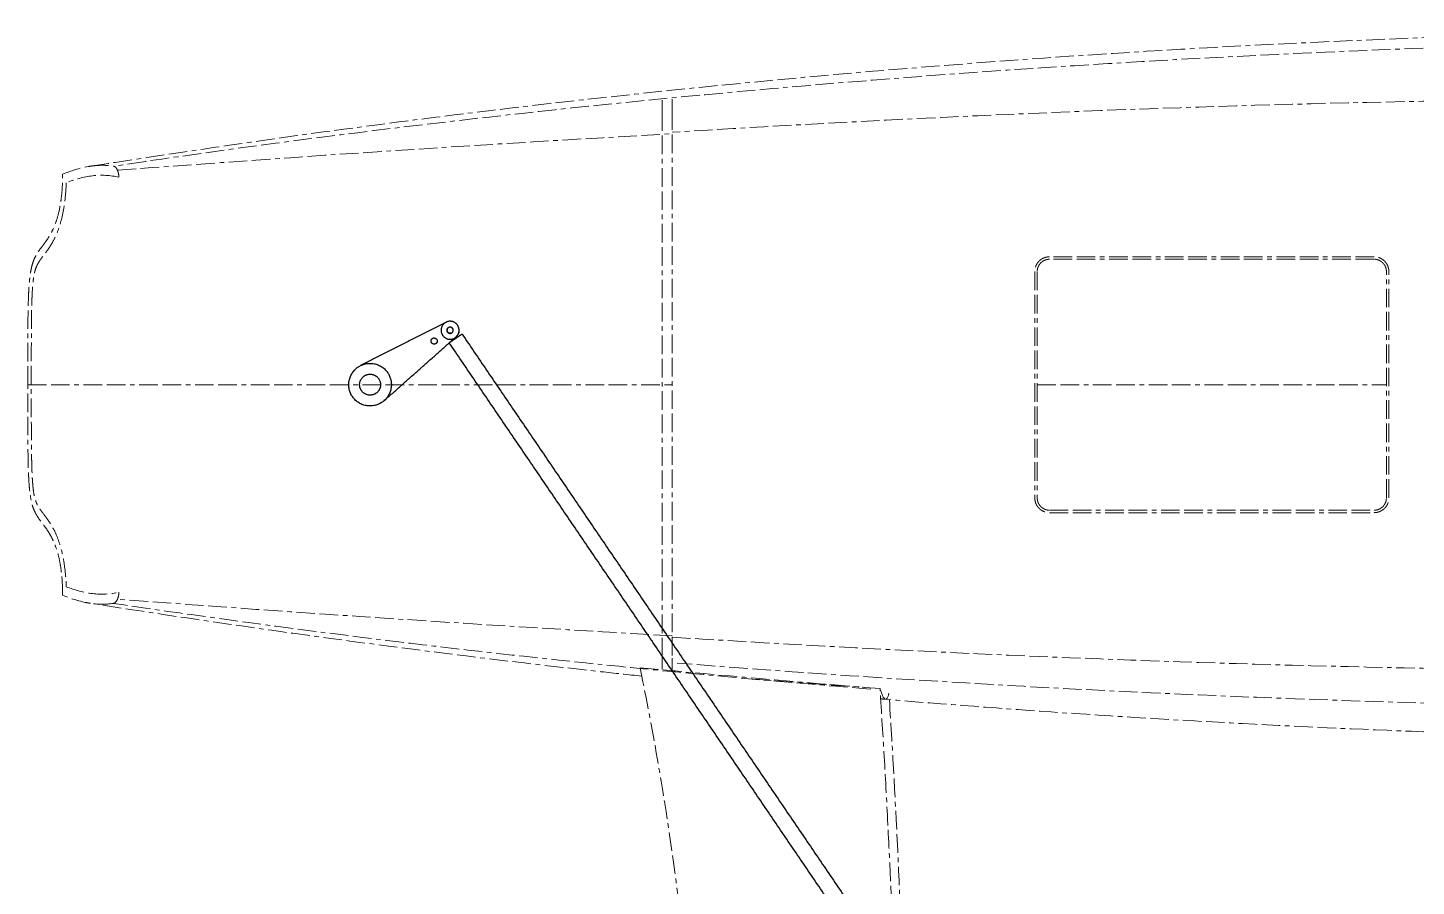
# Model space of a CAD drawing. Header units: inches. Extents: x 5516 to 5996, y -2263 to -2011.
# Drawn here: x 5547.1 to 5688.3, y -2098.1 to -2010.9 of the extents above; entities that cross this region are included whole.
import ezdxf

# ---------------------------------------------------------------- set-up
doc = ezdxf.new("R2010")
doc.units = ezdxf.units.IN
doc.header["$LTSCALE"] = 12
doc.header["$MEASUREMENT"] = 0
doc.linetypes.add('Border', pattern=[0.472441, 0.15748, -0.03937, 0.15748, -0.03937, 0.03937, -0.03937])
doc.layers.add('Make2D$Visible$Curves', color=18, linetype='Continuous', true_color=0x000000)
doc.layers.add('Make2D$Visible$phantom lines', color=251, linetype='Border', lineweight=13, true_color=0x696969)

msp = doc.modelspace()

# ---------------------------------------------------------------- linework, layer by layer
at = {"layer": 'Make2D$Visible$Curves'}
for points in [[(5589.56703, -2040.84189), (5585.26885, -2043.01997), (5580.97068, -2045.19804)], [(5590.05902, -2042.82907), (5590.31138, -2042.60515), (5590.56374, -2042.38124)], [(5590.59448, -2042.35397), (5590.64142, -2042.31233), (5590.68835, -2042.27068)], [(5591.29776, -2041.98636), (5611.26573, -2071.33819), (5631.2337, -2100.69002)], [(5583.38658, -2048.74927), (5586.69491, -2045.81392), (5590.00324, -2042.87856)], [(5629.93164, -2101.57581), (5609.96366, -2072.22398), (5589.99569, -2042.87215)]]:
    msp.add_open_spline(points, degree=2, dxfattribs=at)
for points, weights in [([(5589.5696, -2040.84594), (5588.8131, -2041.36058), (5589.32774, -2042.11709)], [1, 0.707106781243, 1]), ([(5588.72021, -2042.52343), (5588.89737, -2042.78384), (5588.63695, -2042.961)], [1, 0.707106781132, 1]), ([(5589.32774, -2042.11709), (5589.84239, -2042.87359), (5590.59889, -2042.35894)], [1, 0.707106781109, 1]), ([(5589.90709, -2041.34203), (5589.64667, -2041.51919), (5589.82383, -2041.7796)], [1, 0.70710678124, 1]), ([(5589.82696, -2041.77051), (5589.65416, -2041.5165), (5589.90379, -2041.33743)], [1, 0.712238903762, 0.989915606644]), ([(5589.82383, -2041.7796), (5590.00099, -2042.04001), (5590.2614, -2041.86285)], [1, 0.707106781108, 1]), ([(5590.23037, -2041.87398), (5589.98307, -2041.99998), (5589.82696, -2041.77051)], [0.953452295694, 0.732599449243, 1]), ([(5589.99569, -2042.87215), (5589.99569, -2042.87215), (5590.64672, -2042.42925)], [1, 0.707106781202, 1]), ([(5590.34779, -2041.41619), (5590.36091, -2041.43547), (5590.37104, -2041.45648)], [1, 0.970242190748, 0.946531139525]), ([(5590.36801, -2041.45036), (5590.35898, -2041.43264), (5590.34779, -2041.41619)], [0.953452295635, 0.974507331938, 1]), ([(5590.64672, -2042.42925), (5591.29776, -2041.98636), (5591.29776, -2041.98636)], [1, 0.707106781234, 1]), ([(5590.97512, -2041.77183), (5590.91532, -2042.0693), (5590.68835, -2042.27068)], [0.876717729739, 0.88781426026, 1]), ([(5588.63695, -2042.961), (5588.37654, -2043.13816), (5588.19938, -2042.87775)], [1, 0.707106781216, 1]), ([(5582.82836, -2046.53165), (5583.42627, -2047.41054), (5582.54738, -2048.00845)], [1, 0.707106781136, 1]), ([(5583.73981, -2045.91159), (5584.95777, -2047.70193), (5583.16743, -2048.9199)], [1, 0.707106781138, 1]), ([(5582.54738, -2048.00845), (5581.66848, -2048.60636), (5581.07057, -2047.72747)], [1, 0.707106781236, 1]), ([(5583.16743, -2048.9199), (5581.37709, -2050.13786), (5580.15913, -2048.34752)], [1, 0.707106781239, 1])]:
    msp.add_rational_spline(points, weights, degree=2, dxfattribs=at)
for points, weights, knots in [([(5590.59889, -2042.35894), (5591.35539, -2041.8443), (5590.84075, -2041.08779), (5590.3261, -2040.33129), (5589.5696, -2040.84594)], [1, 0.707106781197, 1, 0.707106781197, 1], [36.50530664, 36.50530664, 36.50530664, 73.010613274, 73.010613274, 109.515919908, 109.515919908, 109.515919908]), ([(5588.19938, -2042.87775), (5588.02222, -2042.61734), (5588.28264, -2042.44018), (5588.54305, -2042.26302), (5588.72021, -2042.52343)], [1, 0.707106781199, 1, 0.707106781199, 1], [0, 0, 0, 12.566370614, 12.566370614, 25.132741228, 25.132741228, 25.132741228]), ([(5590.2614, -2041.86285), (5590.52182, -2041.68569), (5590.34466, -2041.42528), (5590.1675, -2041.16487), (5589.90709, -2041.34203)], [1, 0.707106781199, 1, 0.707106781199, 1], [0, 0, 0, 12.566370614, 12.566370614, 25.132741229, 25.132741229, 25.132741229]), ([(5580.15913, -2048.34752), (5578.94116, -2046.55718), (5580.7315, -2045.33922), (5582.52184, -2044.12125), (5583.73981, -2045.91159)], [1, 0.707106781185, 1, 0.707106781185, 1], [-172.787595949, -172.787595949, -172.787595949, -86.393797975, -86.393797975, 0, 0, 0]), ([(5581.07057, -2047.72747), (5580.47266, -2046.84857), (5581.35156, -2046.25066), (5582.23045, -2045.65275), (5582.82836, -2046.53165)], [1, 0.707106781187, 1, 0.707106781187, 1], [0, 0, 0, 42.411500824, 42.411500824, 84.823001647, 84.823001647, 84.823001647])]:
    msp.add_rational_spline(points, weights, degree=2, knots=knots, dxfattribs=at)
at = {"layer": 'Make2D$Visible$phantom lines'}
for points, knots in [([(5553.53699, -2024.92433), (5554.75551, -2024.73702), (5555.98173, -2024.54801), (5562.64806, -2023.52815), (5569.70579, -2022.48779), (5585.3526, -2020.32961), (5595.64225, -2019.05412), (5623.72467, -2015.9642), (5642.36334, -2014.38527), (5679.52041, -2012.12358), (5698.19064, -2011.42954), (5735.59867, -2010.86515), (5754.35282, -2010.99789), (5773.06714, -2011.51057), (5797.68284, -2012.18491), (5822.38635, -2013.51556), (5856.48105, -2016.68472), (5866.08858, -2017.72702), (5885.03309, -2020.12751), (5894.47567, -2021.49329), (5903.85266, -2023.05012)], [2.944461689, 2.944461689, 2.944461689, 2.944461689, 6.679223869, 6.679223869, 24.977232896, 24.977232896, 55.079851902, 55.079851902, 111.410342854, 111.410342854, 168.062448579, 168.062448579, 224.82327437, 224.82327437, 224.82327437, 298.977353526, 298.977353526, 328.112104239, 328.112104239, 356.60028131, 356.60028131, 356.60028131, 356.60028131]), ([(5906.18435, -2023.44133), (5898.87739, -2022.20156), (5891.54793, -2021.08835), (5865.95615, -2017.61233), (5847.67491, -2015.85213), (5810.94984, -2013.37199), (5792.54109, -2012.65611), (5764.94514, -2012.08517), (5755.74707, -2011.97676), (5737.34758, -2011.9294), (5728.15103, -2011.99015), (5700.5639, -2012.4345), (5682.1657, -2013.08082), (5645.53192, -2015.12495), (5627.29763, -2016.52258), (5600.19888, -2019.22116), (5591.2351, -2020.21807), (5573.41411, -2022.41892), (5564.60212, -2023.61667), (5555.86824, -2024.9223)], [2240.094554436, 2240.094554436, 2240.094554436, 2240.094554436, 2805.23149286, 2805.23149286, 4207.84723929, 4207.84723929, 5610.46298572, 5610.46298572, 6311.770858935, 6311.770858935, 7013.07873215, 7013.07873215, 8415.69447858, 8415.69447858, 9818.310225011, 9818.310225011, 10519.618098226, 10519.618098226, 11220.925971441, 11220.925971441, 11220.925971441, 11220.925971441]), ([(5611.64962, -2018.21555), (5611.64962, -2018.21555), (5611.64962, -2018.22308), (5611.64962, -2018.23816), (5611.64962, -2018.31093), (5611.64962, -2018.55856), (5611.64962, -2018.97083)], [17.834017384, 17.834017384, 17.834017384, 17.834017384, 19.178265598, 19.178265598, 19.178265598, 25.663713776, 25.663713776, 25.663713776, 25.663713776]), ([(5612.64962, -2018.11162), (5612.64962, -2018.11162), (5612.64962, -2018.11911), (5612.64962, -2018.13411), (5612.64962, -2018.20711), (5612.64962, -2018.45706), (5612.64962, -2018.87356)], [17.964121151, 17.964121151, 17.964121151, 17.964121151, 19.306388601, 19.306388601, 19.306388601, 25.838616342, 25.838616342, 25.838616342, 25.838616342]), ([(5692.77462, -2018.26751), (5682.65244, -2018.4322), (5672.52956, -2018.6951), (5662.41223, -2019.04817), (5645.8517, -2019.62609), (5629.1922, -2020.44999), (5612.64962, -2021.48194)], [0, 0, 0, 0, 30.3733013, 30.3733013, 30.3733013, 80.196480389, 80.196480389, 80.196480389, 80.196480389]), ([(5611.64962, -2019.45803), (5611.64962, -2023.8674), (5611.64962, -2028.30316), (5611.64962, -2032.75428), (5611.64962, -2037.53834), (5611.64962, -2042.33649), (5611.64962, -2047.13714), (5611.64962, -2051.93778), (5611.64962, -2056.73594), (5611.64962, -2061.52), (5611.64962, -2065.97114), (5611.64962, -2070.40695), (5611.64962, -2074.81637)], [0.176066242, 0.176066242, 0.176066242, 0.176066242, 13.578066257, 13.578066257, 13.578066257, 27.981665542, 27.981665542, 27.981665542, 42.38526547, 42.38526547, 42.38526547, 55.787326477, 55.787326477, 55.787326477, 55.787326477]), ([(5612.64962, -2019.36079), (5612.64962, -2023.78631), (5612.64962, -2028.23831), (5612.64962, -2032.70574), (5612.64962, -2037.50595), (5612.64962, -2042.32028), (5612.64962, -2047.13714), (5612.64962, -2051.95399), (5612.64962, -2056.76832), (5612.64962, -2061.56853), (5612.64962, -2066.036), (5612.64962, -2070.48803), (5612.64962, -2074.9136)], [0.172973486, 0.172973486, 0.172973486, 0.172973486, 13.624081338, 13.624081338, 13.624081338, 28.076286865, 28.076286865, 28.076286865, 42.528493096, 42.528493096, 42.528493096, 55.979660536, 55.979660536, 55.979660536, 55.979660536]), ([(5550.69201, -2025.74723), (5551.55651, -2025.39345), (5552.40836, -2025.11854), (5553.33771, -2024.95539), (5553.40199, -2024.9448), (5553.46631, -2024.93491)], [0, 0, 0, 0, 183.78983169, 183.78983169, 197.428148418, 197.428148418, 197.428148418, 197.428148418]), ([(5553.46631, -2024.93491), (5553.61869, -2024.91149), (5553.77128, -2024.89201), (5554.13994, -2024.85511), (5554.35607, -2024.84191), (5555.00409, -2024.82906), (5555.43561, -2024.85614), (5555.86824, -2024.9223)], [197.428148418, 197.428148418, 197.428148418, 197.428148418, 229.737289612, 229.737289612, 275.684747535, 275.684747535, 367.57966338, 367.57966338, 367.57966338, 367.57966338]), ([(5555.86824, -2024.9223), (5555.89944, -2024.92723), (5555.92955, -2024.93652), (5555.99027, -2024.96593), (5556.08058, -2025.02549), (5556.16536, -2025.13375), (5556.26778, -2025.32571), (5556.31443, -2025.44851), (5556.3675, -2025.65992), (5556.38252, -2025.73487), (5556.40658, -2025.89244), (5556.41545, -2025.97611), (5556.42136, -2026.06072)], [0, 0, 0, 0, 6.58075372, 6.58075372, 13.161549106, 26.323139877, 26.323139877, 39.484730648, 39.484730648, 46.065526033, 46.065526033, 52.646321419, 52.646321419, 52.646321419, 52.646321419]), ([(5547.14962, -2047.13714), (5547.14962, -2046.51116), (5547.14954, -2045.57219), (5547.15016, -2044.63323), (5547.15065, -2044.16376), (5547.15085, -2044.00827), (5547.15133, -2043.6909), (5547.15276, -2042.88285), (5547.15586, -2042.02767), (5547.163, -2041.05569), (5547.16583, -2040.74801), (5547.17385, -2040.09498), (5547.18423, -2039.41957), (5547.20645, -2038.57442), (5547.22543, -2038.09169), (5547.23951, -2037.77804), (5547.24722, -2037.62586), (5547.27366, -2037.1678), (5547.29554, -2036.86592), (5547.35138, -2036.28617), (5547.38583, -2036.00774), (5547.46507, -2035.5135), (5547.51021, -2035.29215), (5547.61276, -2034.88864), (5547.67095, -2034.70496), (5547.79479, -2034.3785), (5547.89317, -2034.16274), (5547.99359, -2033.98053), (5548.0603, -2033.86539), (5548.09308, -2033.81165), (5548.26069, -2033.54732), (5548.41125, -2033.34441), (5548.61998, -2033.06815), (5548.68602, -2032.98141), (5548.81854, -2032.80492), (5548.88429, -2032.71621), (5549.08168, -2032.44141), (5549.215, -2032.24457), (5549.41332, -2031.91463), (5549.47903, -2031.79903), (5549.60871, -2031.55459), (5549.67252, -2031.42616), (5549.86289, -2031.01097), (5549.987, -2030.6969), (5550.21683, -2029.97358), (5550.3245, -2029.55794), (5550.46109, -2028.83761), (5550.50154, -2028.58579), (5550.57057, -2028.06687), (5550.65707, -2027.26164), (5550.69201, -2026.37511), (5550.69201, -2025.74723)], [0, 0, 0, 0, 41.024608407, 61.53691261, 61.53691261, 71.793064712, 71.793064712, 82.049216814, 123.073825221, 123.073825221, 143.586129424, 143.586129424, 164.098433628, 184.610737831, 194.866889933, 194.866889933, 205.123042034, 205.123042034, 225.635346238, 225.635346238, 246.147650441, 246.147650441, 266.659954645, 266.659954645, 287.172258848, 287.172258848, 307.684563052, 317.940715153, 317.940715153, 328.196867255, 328.196867255, 369.221475662, 369.221475662, 389.733779865, 389.733779865, 410.246084069, 410.246084069, 451.270692476, 451.270692476, 471.782996679, 471.782996679, 492.295300883, 492.295300883, 533.319909289, 533.319909289, 574.344517696, 574.344517696, 594.8568219, 594.8568219, 615.369126103, 656.393730083, 656.393730083, 656.393730083, 656.393730083]), ([(5551.05959, -2026.61183), (5551.04198, -2027.12821), (5551.0082, -2027.63921), (5550.90267, -2028.64018), (5550.83175, -2029.12113), (5550.65404, -2030.03249), (5550.54643, -2030.46478), (5550.30446, -2031.25363), (5550.1686, -2031.6161), (5549.87861, -2032.27172), (5549.72377, -2032.56701), (5549.48368, -2032.97033), (5549.40245, -2033.09809), (5549.23765, -2033.34442), (5549.15287, -2033.46462), (5548.98618, -2033.6932), (5548.90331, -2033.80306), (5548.79644, -2033.94401), (5548.77526, -2033.97191), (5548.73389, -2034.02644), (5548.67082, -2034.10964), (5548.56293, -2034.25361), (5548.47842, -2034.37088), (5548.39718, -2034.4874), (5548.35615, -2034.54818), (5548.27416, -2034.67637), (5548.23345, -2034.74343), (5548.15463, -2034.88359), (5548.11643, -2034.95676), (5548.04224, -2035.11453), (5548.00665, -2035.19843), (5547.93951, -2035.37926), (5547.90771, -2035.4774), (5547.82266, -2035.78386), (5547.77727, -2036.01392), (5547.72335, -2036.37476), (5547.7076, -2036.49782), (5547.6797, -2036.74568), (5547.66765, -2036.86928), (5547.63474, -2037.24942), (5547.61767, -2037.51102), (5547.59718, -2037.894), (5547.59118, -2038.02018), (5547.58011, -2038.27831), (5547.56513, -2038.66994), (5547.55441, -2039.06526), (5547.5457, -2039.45016), (5547.54312, -2039.57693), (5547.53835, -2039.83559), (5547.53186, -2040.22745), (5547.52713, -2040.62476), (5547.52199, -2041.14825), (5547.52001, -2041.40334), (5547.51668, -2041.92453), (5547.51539, -2042.18514), (5547.51226, -2042.96699), (5547.51114, -2043.48825), (5547.50903, -2045.05205), (5547.50918, -2046.0946), (5547.50918, -2048.17968), (5547.50903, -2049.22222), (5547.51114, -2050.78602), (5547.51226, -2051.30729), (5547.51539, -2052.08913), (5547.51668, -2052.34975), (5547.52001, -2052.87094), (5547.52199, -2053.12603), (5547.52713, -2053.64952), (5547.53186, -2054.04682), (5547.53835, -2054.43869), (5547.54312, -2054.69734), (5547.5457, -2054.82412), (5547.55441, -2055.20902), (5547.56513, -2055.60433), (5547.58011, -2055.99597), (5547.59118, -2056.2541), (5547.59718, -2056.38028), (5547.61767, -2056.76325), (5547.63474, -2057.02485), (5547.66765, -2057.40499), (5547.6797, -2057.52859), (5547.7076, -2057.77645), (5547.72335, -2057.89951), (5547.77727, -2058.26035), (5547.82266, -2058.49042), (5547.90771, -2058.79688), (5547.93951, -2058.89502), (5548.00665, -2059.07585), (5548.04224, -2059.15975), (5548.11643, -2059.31752), (5548.15463, -2059.39069), (5548.23345, -2059.53084), (5548.27416, -2059.5979), (5548.35615, -2059.72609), (5548.39718, -2059.78688), (5548.47842, -2059.90339), (5548.56293, -2060.02066), (5548.67082, -2060.16464), (5548.73389, -2060.24783), (5548.77526, -2060.30236), (5548.79644, -2060.33026), (5548.90331, -2060.47121), (5548.98618, -2060.58107), (5549.15287, -2060.80966), (5549.23765, -2060.92985), (5549.40245, -2061.17618), (5549.48368, -2061.30395), (5549.72377, -2061.70727), (5549.87861, -2062.00255), (5550.1686, -2062.65817), (5550.30446, -2063.02065), (5550.54643, -2063.8095), (5550.65404, -2064.24178), (5550.83175, -2065.15314), (5550.90267, -2065.6341), (5551.0082, -2066.63507), (5551.04198, -2067.14606), (5551.05959, -2067.66244)], [0, 0, 0, 0, 39.699217339, 39.699217339, 79.398434678, 79.398434678, 119.097652017, 119.097652017, 158.796869356, 158.796869356, 198.496086694, 198.496086694, 218.345695364, 218.345695364, 238.195304033, 238.195304033, 258.044912703, 258.044912703, 263.00731487, 263.00731487, 267.969717038, 277.894521372, 287.819325707, 287.819325707, 297.744130042, 297.744130042, 307.668934376, 307.668934376, 317.593738711, 317.593738711, 327.518543046, 327.518543046, 337.443347381, 337.443347381, 357.29295605, 357.29295605, 367.217760385, 367.217760385, 377.142564719, 377.142564719, 396.992173389, 396.992173389, 406.916977724, 406.916977724, 416.841782058, 436.691390728, 436.691390728, 446.616195063, 446.616195063, 456.540999397, 476.390608067, 476.390608067, 496.240216736, 496.240216736, 516.089825406, 516.089825406, 555.789042744, 555.789042744, 635.187477422, 635.187477422, 714.5859121, 714.5859121, 754.285129439, 754.285129439, 774.134738108, 774.134738108, 793.984346778, 793.984346778, 813.833955447, 823.758759782, 823.758759782, 833.683564117, 833.683564117, 853.533172786, 863.457977121, 863.457977121, 873.382781456, 873.382781456, 893.232390125, 893.232390125, 903.15719446, 903.15719446, 913.081998794, 913.081998794, 932.931607464, 932.931607464, 942.856411799, 942.856411799, 952.781216133, 952.781216133, 962.706020468, 962.706020468, 972.630824803, 972.630824803, 982.555629138, 982.555629138, 992.480433472, 1002.405237807, 1007.367639974, 1007.367639974, 1012.330042142, 1012.330042142, 1032.179650811, 1032.179650811, 1052.029259481, 1052.029259481, 1071.87886815, 1071.87886815, 1111.578085489, 1111.578085489, 1151.277302828, 1151.277302828, 1190.976520167, 1190.976520167, 1230.675737506, 1230.675737506, 1270.374954844, 1270.374954844, 1270.374954844, 1270.374954844]), ([(5556.42136, -2026.06072), (5555.52866, -2025.8444), (5554.63068, -2025.80393), (5552.84015, -2026.01688), (5551.94739, -2026.26985), (5551.05959, -2026.61183)], [0, 0, 0, 0, 190.342565689, 190.342565689, 380.685131379, 380.685131379, 380.685131379, 380.685131379]), ([(5550.69201, -2068.52704), (5550.69201, -2067.89916), (5550.66872, -2067.30813), (5550.59941, -2066.47582), (5550.57058, -2066.20745), (5550.50155, -2065.68852), (5550.46109, -2065.43667), (5550.3245, -2064.7163), (5550.21683, -2064.30068), (5549.987, -2063.5774), (5549.86289, -2063.26321), (5549.67252, -2062.84811), (5549.60871, -2062.71968), (5549.47903, -2062.47522), (5549.41331, -2062.35962), (5549.21499, -2062.02968), (5549.08168, -2061.83297), (5548.8843, -2061.55827), (5548.81855, -2061.46949), (5548.68602, -2061.29287), (5548.61998, -2061.20614), (5548.41125, -2060.92965), (5548.26068, -2060.72699), (5548.09308, -2060.46262), (5548.0603, -2060.40885), (5547.99359, -2060.29362), (5547.96012, -2060.23287), (5547.86038, -2060.03959), (5547.79478, -2059.89581), (5547.67095, -2059.56932), (5547.61276, -2059.38563), (5547.51021, -2058.98211), (5547.46507, -2058.76077), (5547.38583, -2058.26653), (5547.35138, -2057.98816), (5547.29553, -2057.4084), (5547.27367, -2057.10651), (5547.24722, -2056.64842), (5547.23951, -2056.49623), (5547.22542, -2056.18263), (5547.21907, -2056.02171), (5547.20195, -2055.5308), (5547.1931, -2055.19272), (5547.17906, -2054.51707), (5547.17386, -2054.1795), (5547.16583, -2053.52629), (5547.163, -2053.21864), (5547.15585, -2052.24709), (5547.15339, -2051.56266), (5547.15162, -2050.7451), (5547.15133, -2050.58343), (5547.15085, -2050.26599), (5547.15065, -2050.11052), (5547.15017, -2049.64101), (5547.14997, -2049.32802), (5547.1496, -2048.38913), (5547.14962, -2047.76311), (5547.14962, -2047.13714)], [0, 0, 0, 0, 41.018838076, 41.018838076, 61.528259324, 61.528259324, 82.037680571, 82.037680571, 123.056523066, 123.056523066, 164.075365561, 164.075365561, 184.584786808, 184.584786808, 205.094208056, 205.094208056, 246.113050551, 246.113050551, 266.622471798, 266.622471798, 287.131893046, 287.131893046, 328.15073554, 328.15073554, 338.405446164, 338.405446164, 348.660156788, 348.660156788, 369.169578035, 369.169578035, 389.678999283, 389.678999283, 410.18842053, 410.18842053, 430.697841777, 430.697841777, 451.207263025, 451.207263025, 461.461973649, 461.461973649, 471.716684272, 471.716684272, 492.22610552, 492.22610552, 512.735526767, 512.735526767, 533.244948015, 533.244948015, 574.263790509, 574.263790509, 584.518501133, 584.518501133, 594.773211757, 594.773211757, 615.282633004, 615.282633004, 656.301475499, 656.301475499, 656.301475499, 656.301475499]), ([(5547.14962, -2047.13714), (5558.19469, -2047.13714), (5569.29735, -2047.13714), (5580.44713, -2047.13714), (5581.44675, -2047.13714), (5582.44676, -2047.13714), (5583.44713, -2047.13714), (5593.14866, -2047.13714), (5602.88511, -2047.13714), (5612.64962, -2047.13714)], [-11291.038755988, -11291.038755988, -11291.038755988, -11291.038755988, -10424.955544714, -10424.955544714, -10424.955544714, -10345.810578396, -10345.810578396, -10345.810578396, -9592.789157135, -9592.789157135, -9592.789157135, -9592.789157135]), ([(5551.05959, -2067.66244), (5551.94738, -2068.00442), (5552.84014, -2068.25739), (5554.63066, -2068.47034), (5555.52864, -2068.42988), (5556.42133, -2068.21356)], [0, 0, 0, 0, 190.341613681, 190.341613681, 380.683227362, 380.683227362, 380.683227362, 380.683227362]), ([(5553.46579, -2069.33936), (5553.35298, -2069.32198), (5553.24102, -2069.30255), (5552.27022, -2069.11673), (5551.46072, -2068.84163), (5550.69201, -2068.52704)], [32801.708890277, 32801.708890277, 32801.708890277, 32801.708890277, 32825.465136029, 32825.465136029, 33009.265313495, 33009.265313495, 33009.265313495, 33009.265313495]), ([(5609.57299, -2076.74491), (5608.18777, -2076.59786), (5606.80427, -2076.44832), (5595.16955, -2075.16815), (5584.28557, -2073.81075), (5568.51566, -2071.61339), (5561.98801, -2070.64578), (5555.78554, -2069.6961), (5554.66357, -2069.52319), (5553.54503, -2069.35122)], [302.379297087, 302.379297087, 302.379297087, 302.379297087, 306.625694347, 306.625694347, 338.139632624, 338.139632624, 355.434587902, 355.434587902, 358.932658612, 358.932658612, 358.932658612, 358.932658612]), ([(5556.42133, -2068.21356), (5556.41544, -2068.2979), (5556.40675, -2068.38111), (5556.38285, -2068.53817), (5556.36793, -2068.61289), (5556.31521, -2068.8237), (5556.26937, -2068.94523), (5556.11582, -2069.23477), (5555.99178, -2069.33305), (5555.86846, -2069.35194)], [0, 0, 0, 0, 6.609629982, 6.609629982, 13.219259964, 13.219259964, 26.438519928, 26.438519928, 52.876997978, 52.876997978, 52.876997978, 52.876997978]), ([(5632.84757, -2078.07072), (5626.59812, -2077.57085), (5619.98274, -2076.99257), (5606.79835, -2075.72626), (5600.22954, -2075.03813), (5588.36522, -2073.69952), (5581.61123, -2072.8887), (5568.15902, -2071.13354), (5561.46695, -2070.1889), (5555.86846, -2069.35194)], [-2177.326672959, -2177.326672959, -2177.326672959, -2177.326672959, -1654.399349626, -1654.399349626, -1131.502915487, -1131.502915487, -648.472915215, -648.472915215, -165.678388648, -165.678388648, -165.678388648, -165.678388648]), ([(5612.64962, -2072.79233), (5629.1922, -2073.82428), (5645.8517, -2074.64818), (5662.41223, -2075.2261), (5672.52956, -2075.57917), (5682.65244, -2075.84208), (5692.77462, -2076.00677)], [1.004082641, 1.004082641, 1.004082641, 1.004082641, 50.827261733, 50.827261733, 50.827261733, 81.200563031, 81.200563031, 81.200563031, 81.200563031]), ([(5609.39607, -2075.89369), (5610.18546, -2079.72018), (5610.90186, -2083.56507), (5611.54387, -2087.42509), (5612.45239, -2092.88752), (5613.21196, -2098.38028), (5613.82053, -2103.89358), (5614.42911, -2109.40694), (5614.88669, -2114.94081), (5615.19186, -2120.48503), (5615.49702, -2126.02925), (5615.64976, -2131.58381), (5615.64974, -2137.13835), (5615.64972, -2142.6929), (5615.49693, -2148.24743), (5615.19173, -2153.79159), (5614.88652, -2159.33576), (5614.42891, -2164.86954), (5613.8203, -2170.38279), (5613.2117, -2175.89598), (5612.45212, -2181.3886), (5611.54359, -2186.85087), (5610.90184, -2190.7092), (5610.18568, -2194.5529), (5609.39644, -2198.37878)], [4.134784247, 4.134784247, 4.134784247, 4.134784247, 15.91167838, 15.91167838, 15.91167838, 32.577755104, 32.577755104, 32.577755104, 49.244097271, 49.244097271, 49.244097271, 65.910476974, 65.910476974, 65.910476974, 82.57685308, 82.57685308, 82.57685308, 99.24319214, 99.24319214, 99.24319214, 115.909261661, 115.909261661, 115.909261661, 127.681982738, 127.681982738, 127.681982738, 127.681982738]), ([(5611.64962, -2075.30342), (5611.64962, -2075.7219), (5611.64962, -2075.97066), (5611.64962, -2076.03923), (5611.64962, -2076.05223), (5611.64962, -2076.05872), (5611.64962, -2076.05872)], [0.114862292, 0.114862292, 0.114862292, 0.114862292, 6.696273633, 6.696273633, 6.696273633, 7.944316723, 7.944316723, 7.944316723, 7.944316723]), ([(5612.64962, -2075.40069), (5612.64962, -2075.82346), (5612.64962, -2076.07454), (5612.64962, -2076.14328), (5612.64962, -2076.1562), (5612.64962, -2076.16265), (5612.64962, -2076.16265)], [0.108623836, 0.108623836, 0.108623836, 0.108623836, 6.737436809, 6.737436809, 6.737436809, 7.982909985, 7.982909985, 7.982909985, 7.982909985]), ([(5714.14962, -2083.08239), (5713.14955, -2083.06516), (5712.14954, -2083.04673), (5711.14962, -2083.02712), (5704.595, -2082.89858), (5698.04441, -2082.71896), (5684.95492, -2082.2553), (5678.41763, -2081.97152), (5665.3556, -2081.29763), (5658.8373, -2080.90785), (5646.33396, -2080.05492), (5640.35143, -2079.60038), (5634.37404, -2079.09909)], [51966.534706845, 51966.534706845, 51966.534706845, 51966.534706845, 51969.537991323, 51969.537991323, 51969.537991323, 52469.451060736, 52469.451060736, 52968.817452177, 52968.817452177, 53467.642252219, 53467.642252219, 53926.722545872, 53926.722545872, 53926.722545872, 53926.722545872]), ([(5634.74336, -2079.13), (5634.91519, -2081.81289), (5635.07521, -2084.49826), (5635.22327, -2087.18533), (5635.52679, -2092.69362), (5635.7802, -2098.21238), (5635.98319, -2103.73462), (5635.98393, -2103.75469), (5635.98466, -2103.77476), (5635.9854, -2103.79483), (5636.18836, -2109.32629), (5636.34088, -2114.86555), (5636.44275, -2120.40542), (5636.54526, -2125.9802), (5636.59656, -2131.56005), (5636.59658, -2137.13767), (5636.5966, -2142.71528), (5636.54535, -2148.29511), (5636.44289, -2153.86983), (5636.34106, -2159.40965), (5636.18859, -2164.94881), (5635.98567, -2170.48016), (5635.98493, -2170.50023), (5635.9842, -2170.5203), (5635.98346, -2170.54037), (5635.78052, -2176.06251), (5635.52715, -2181.58113), (5635.22368, -2187.08926), (5635.07565, -2189.77622), (5634.91565, -2192.46147), (5634.74384, -2195.14423)], [1.504094069, 1.504094069, 1.504094069, 1.504094069, 9.602572138, 9.602572138, 9.602572138, 26.205700963, 26.205700963, 26.205700963, 26.266031149, 26.266031149, 26.266031149, 42.896805142, 42.896805142, 42.896805142, 59.632410897, 59.632410897, 59.632410897, 76.36801937, 76.36801937, 76.36801937, 92.998771944, 92.998771944, 92.998771944, 93.059105507, 93.059105507, 93.059105507, 109.662216746, 109.662216746, 109.662216746, 117.760586855, 117.760586855, 117.760586855, 117.760586855])]:
    msp.add_open_spline(points, degree=3, knots=knots, dxfattribs=at)
for points, degree in [([(5611.64962, -2018.97083), (5611.64962, -2019.01839), (5611.64962, -2019.21093), (5611.64962, -2019.45803)], 3), ([(5612.64962, -2018.87356), (5612.64962, -2018.92125), (5612.64962, -2019.11382), (5612.64962, -2019.36079)], 3), ([(5556.2688, -2025.32906), (5575.03448, -2023.93595), (5593.83325, -2022.68388), (5612.65472, -2021.62983)], 3), ([(5684.02462, -2034.13714), (5667.52462, -2034.13714), (5651.02462, -2034.13714)], 2), ([(5684.02462, -2034.38714), (5667.52462, -2034.38714), (5651.02462, -2034.38714)], 2), ([(5649.52462, -2035.63714), (5649.52462, -2047.13714), (5649.52462, -2058.63714)], 2), ([(5649.77462, -2035.63714), (5649.77462, -2047.13714), (5649.77462, -2058.63714)], 2), ([(5685.27462, -2058.63714), (5685.27462, -2047.13714), (5685.27462, -2035.63714)], 2), ([(5685.52462, -2058.63714), (5685.52462, -2047.13714), (5685.52462, -2035.63714)], 2), ([(5649.775, -2047.13714), (5661.58602, -2047.13714), (5673.42506, -2047.13714), (5685.2802, -2047.13714)], 3), ([(5651.02462, -2059.88714), (5667.52462, -2059.88714), (5684.02462, -2059.88714)], 2), ([(5651.02462, -2060.13714), (5667.52462, -2060.13714), (5684.02462, -2060.13714)], 2), ([(5555.86846, -2069.35194), (5555.02467, -2069.48101), (5554.22577, -2069.45649), (5553.46579, -2069.33936)], 3), ([(5612.64962, -2072.64416), (5593.82829, -2071.59008), (5575.02966, -2070.33799), (5556.26412, -2068.94487)], 3), ([(5611.64962, -2074.81637), (5611.64962, -2075.06343), (5611.64962, -2075.25591), (5611.64962, -2075.30342)], 3), ([(5612.64962, -2074.9136), (5612.64962, -2075.16055), (5612.64962, -2075.35306), (5612.64962, -2075.40069)], 3), ([(5609.39607, -2075.89369), (5617.48398, -2076.66506), (5625.61287, -2077.36596), (5633.79131, -2078.0128)], 3), ([(5612.88201, -2076.31046), (5612.88787, -2076.23716), (5612.89373, -2076.16387)], 2), ([(5612.95562, -2076.1799), (5612.95895, -2076.19614), (5612.96228, -2076.21237), (5612.96561, -2076.22861)], 3), ([(5707.64485, -2079.86266), (5676.08512, -2079.40459), (5644.27419, -2077.86891), (5613.15344, -2075.42303)], 3), ([(5620.83266, -2077.05061), (5624.57798, -2077.34174), (5628.3851, -2077.6218), (5632.20976, -2077.88697)], 3), ([(5634.70236, -2078.49322), (5634.47431, -2079.44276), (5634.17035, -2079.27171), (5633.79131, -2078.0128)], 3), ([(5634.34956, -2079.09704), (5634.18651, -2079.08336), (5634.02346, -2079.06964), (5633.86041, -2079.0559)], 3)]:
    msp.add_open_spline(points, degree=degree, dxfattribs=at)
for points, weights in [([(5651.02462, -2034.13714), (5649.52462, -2034.13714), (5649.52462, -2035.63714)], [1, 0.707106781187, 1]), ([(5651.02462, -2034.38714), (5649.77462, -2034.38714), (5649.77462, -2035.63714)], [1, 0.707106781187, 1]), ([(5685.52462, -2035.63714), (5685.52462, -2034.13714), (5684.02462, -2034.13714)], [1, 0.707106781187, 1]), ([(5685.27462, -2035.63714), (5685.27462, -2034.38714), (5684.02462, -2034.38714)], [1, 0.707106781187, 1]), ([(5649.52462, -2058.63714), (5649.52462, -2060.13714), (5651.02462, -2060.13714)], [1, 0.707106781187, 1]), ([(5649.77462, -2058.63714), (5649.77462, -2059.88714), (5651.02462, -2059.88714)], [1, 0.707106781186, 1]), ([(5684.02462, -2059.88714), (5685.27462, -2059.88714), (5685.27462, -2058.63714)], [1, 0.707106781187, 1]), ([(5684.02462, -2060.13714), (5685.52462, -2060.13714), (5685.52462, -2058.63714)], [1, 0.707106781187, 1]), ([(5633.79223, -2196.25731), (5637.66699, -2137.13585), (5633.79131, -2078.0128)], [0.999960965982, 0.993912928991, 0.999961172544])]:
    msp.add_rational_spline(points, weights, degree=2, dxfattribs=at)

doc.saveas('drawing.dxf')
